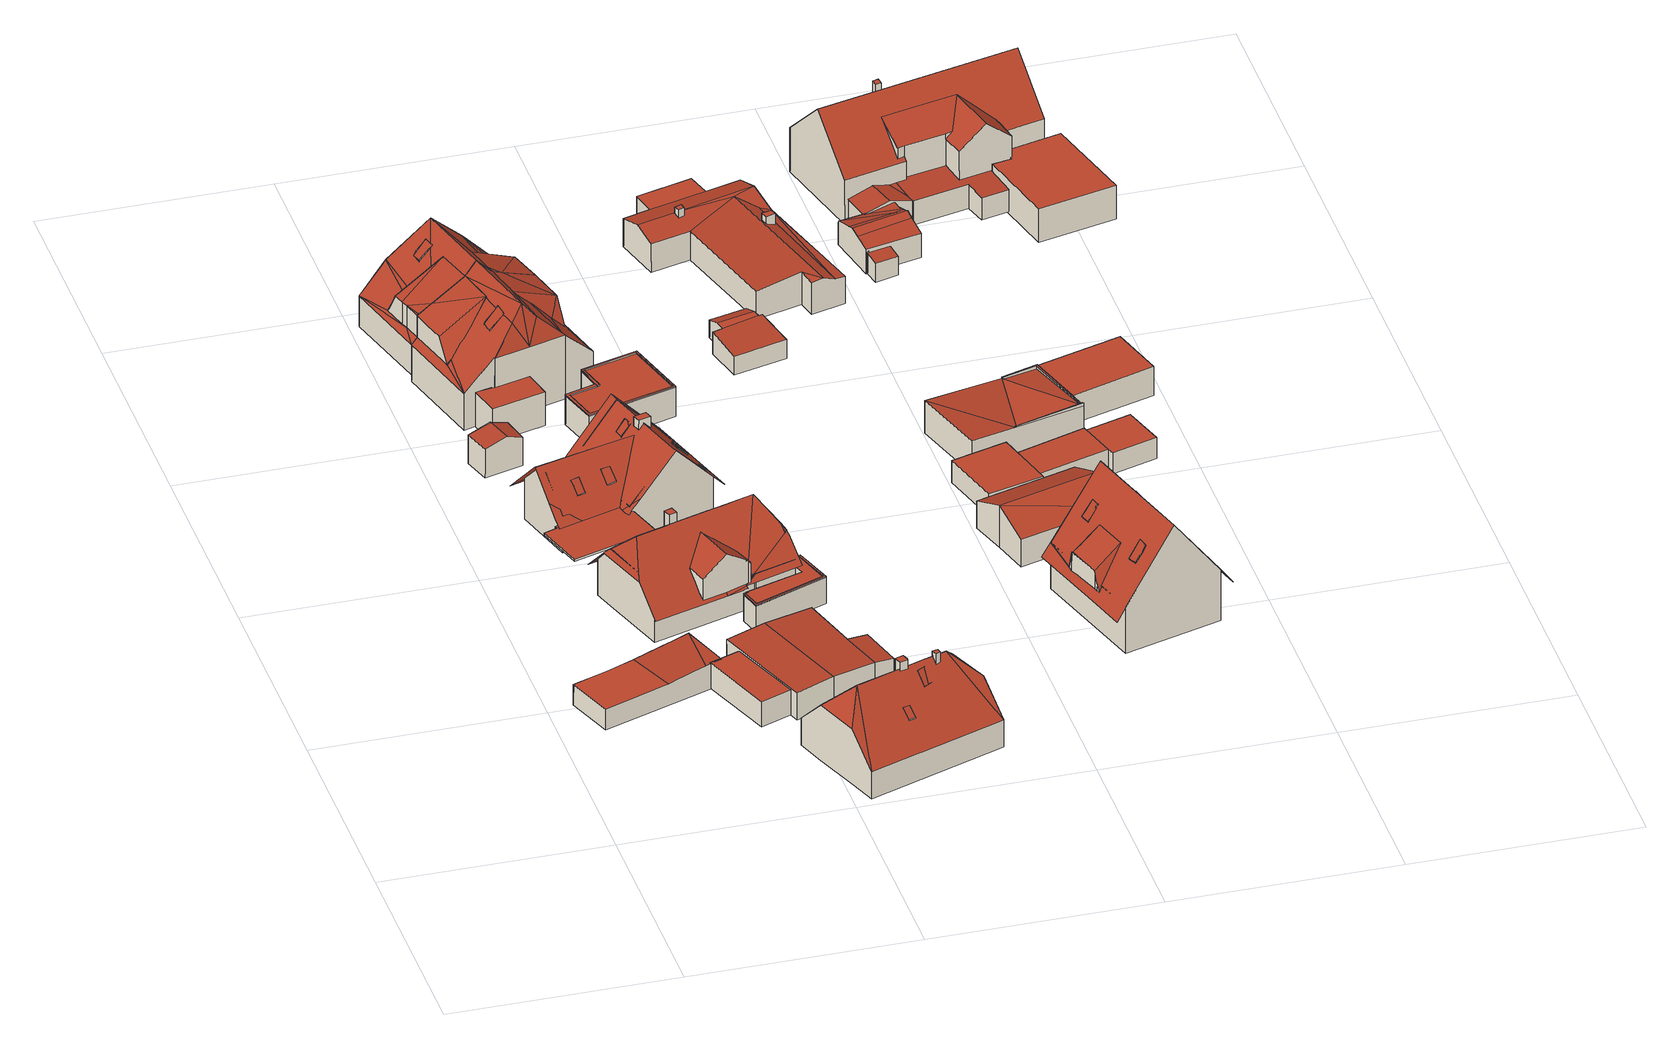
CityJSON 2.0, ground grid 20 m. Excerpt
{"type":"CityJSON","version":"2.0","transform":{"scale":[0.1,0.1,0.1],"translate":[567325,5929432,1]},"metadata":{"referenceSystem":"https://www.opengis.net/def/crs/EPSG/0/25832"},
"CityObjects":{
"building1":{"type":"Building","attributes":{"Grundfläche 2D":"51.009382","Grundhöhe NN":"1.337"},"geometry":[{"type":"Solid","lod":"3","boundaries":[[[[0,1,2]],[[3,4,0,2,5,6,7,8]],[[9,10,3,8,11,12]],[[2,1,13,14]],[[15,16,12,11,8,7,6,5,2,14,17]],[[9,12,16,18]],[[10,9,18,13,1,0,4,3]],[[16,15,17,14,13,18]]]],"semantics":{"surfaces":[{"type":"RoofSurface"},{"type":"WallSurface"},{"type":"GroundSurface"}],"values":[[0,0,0,1,1,1,1,2]]}}]},
"building2":{"type":"Building","attributes":{"Grundfläche 2D":"8.886983","Grundhöhe NN":"1.164"},"geometry":[{"type":"Solid","lod":"3","boundaries":[[[[19,20,21,22]],[[23,20,19,24]],[[22,21,25,26]],[[24,19,22,26,27]],[[23,24,27,28]],[[25,21,20,23,28]],[[26,25,28,27]]]],"semantics":{"surfaces":[{"type":"RoofSurface"},{"type":"WallSurface"},{"type":"GroundSurface"}],"values":[[0,0,1,1,1,1,2]]}}]},
"building3":{"type":"Building","attributes":{"Grundfläche 2D":"112.011193","Grundhöhe NN":"1.867"},"children":["building3-1","building3-2","building3-3"],"geometry":[{"type":"MultiSurface","lod":"3","boundaries":[[[29,30,31,32,33]],[[34,35,36,29,33,37,38,39,40,41,42,43,44,45]],[[46,47,48,49,50]],[[51,52,53,54]],[[55,56,57,58,59,60,52,61,62,63]],[[64,65,58,57,56,55,66,67]],[[60,68,52]],[[49,48,69,70,71,72,51,54,73,74,31,30,29,36,35,34,45,64,67,75,76]],[[68,53,52]],[[77,49,76,75,78,79,80,81]],[[79,78,75,67,82]],[[49,77,81,46,50]],[[47,46,70,69,48]],[[83,84,85,52,51]],[[67,66,55,79,82]],[[53,68,60,41,40,39,38,37,33,32,73,54]],[[42,41,60,59]],[[65,64,45,44,43,42,59,58]],[[74,73,32,31]],[[86,57,87,88]],[[89,86,88,90]],[[57,65,91,74,92,93,87]],[[94,95,96,97,78,82,66,56,98,99,89,90,100]],[[101,77,97,96,102]],[[93,92,69,47,50,101,102,103]],[[100,90,88,87,93,103,102,96,95,94]],[[46,81,77,101,50]],[[79,78,97,77,81,80]],[[47,69,70,46]],[[46,50,47]],[[70,92,74,51,72,71]],[[92,70,69]],[[83,51,91,84]],[[51,74,91]],[[52,85,84]],[[84,91,52]],[[98,56,55,63,62,61,52,60,58,86,89,99]],[[91,65,52]],[[60,52,65,57,58,86]],[[57,86,58]],[[86,52,60]],[[86,58,60]],[[55,66,82,79]],[[56,66,55]],[[79,82,78]]],"semantics":{"surfaces":[{"type":"RoofSurface"},{"type":"WallSurface"},{"type":"GroundSurface"}],"values":[0,0,0,0,0,0,0,0,0,0,0,0,0,0,0,1,1,1,1,1,1,1,1,1,1,2,0,0,0,0,0,0,0,0,0,0,0,0,0,0,0,0,0,0,0]}}]},
"building3-1":{"type":"BuildingInstallation","parents":["building3"],"geometry":[{"type":"MultiSurface","lod":"3","boundaries":[[[104,105,106,107]],[[107,106,108,109]],[[104,107,109,110]],[[105,104,110,111]],[[106,105,111,108]]],"semantics":{"surfaces":[{"type":"RoofSurface"},{"type":"WallSurface"}],"values":[0,1,1,1,1]}}]},
"building3-2":{"type":"BuildingInstallation","parents":["building3"],"geometry":[{"type":"MultiSurface","lod":"3","boundaries":[[[112,113,114,115]],[[115,114,116,117]],[[112,115,117,118]],[[113,112,118,119]],[[114,113,119,116]]],"semantics":{"surfaces":[{"type":"RoofSurface"},{"type":"WallSurface"}],"values":[0,1,1,1,1]}}]},
"building3-3":{"type":"BuildingInstallation","parents":["building3"],"geometry":[{"type":"MultiSurface","lod":"3","boundaries":[[[120,121,122,123]],[[123,122,124,125]],[[120,123,125,126]],[[121,120,126,127]],[[121,127,124,122]]],"semantics":{"surfaces":[{"type":"RoofSurface"},{"type":"WallSurface"}],"values":[0,1,1,1,1]}}]},
"building4":{"type":"Building","attributes":{"Grundfläche 2D":"103.093216","Grundhöhe NN":"1.402"},"geometry":[{"type":"Solid","lod":"3","boundaries":[[[[128,129,130,131]],[[132,133,130,129,134]],[[132,135,136,133]],[[137,138,139,140]],[[131,130,141,142]],[[128,131,142,143]],[[129,128,143,144]],[[145,135,132,134,146,147]],[[137,148,149,136,135,145,150,138]],[[133,136,149,151]],[[130,133,151,141]],[[129,144,146,134]],[[139,138,150,152]],[[140,139,152,153]],[[137,140,153,148]],[[144,143,142,141,151,149,148,153,152,150,145,147,146]]]],"semantics":{"surfaces":[{"type":"RoofSurface"},{"type":"WallSurface"},{"type":"GroundSurface"}],"values":[[0,0,0,0,1,1,1,1,1,1,1,1,1,1,1,2]]}}]},
"building5":{"type":"Building","attributes":{"Grundfläche 2D":"96.692759","Grundhöhe NN":"1.220"},"children":["building5-1","building5-2","building5-3","building5-4","building5-5","building5-6","building5-7"],"geometry":[{"type":"Solid","lod":"3","boundaries":[[[[154,155,156,157,158,159,160,161,162]],[[163,164,165,166,167,168,169,170,171,172,158,157,156,155,154,162,161]],[[173,174,164,175,176]],[[176,177,166,165,164,174,173]],[[166,177,176,178,179,168,167]],[[180,181,182,183,184]],[[185,174,165,180,184,186]],[[177,173,185,186,187,188,189]],[[190,191,192,188,187,193,194]],[[191,190,194,193,195,196,197,198,199,200,201,167]],[[202,203,157,204,205,200,199,198,197,206,207]],[[208,209,203,202,210]],[[210,183,182,162,208]],[[197,196,195,193,187,186,184,183,210,202,207,206]],[[160,208,162,161]],[[162,182,181,180,165,164,163,161]],[[185,173,176,175,164,174]],[[165,174,164]],[[173,177,176]],[[177,189,188,192,191,167,168,179,178,176]],[[167,201,200,205,204,157,158,172,171,170,169,168]],[[208,160,159,158,157,203,209]]]],"semantics":{"surfaces":[{"type":"RoofSurface"},{"type":"WallSurface"},{"type":"GroundSurface"}],"values":[[0,0,0,0,0,1,1,1,1,1,1,1,1,2,0,0,0,0,0,0,0,0]]}}]},
"building5-1":{"type":"BuildingInstallation","parents":["building5"],"geometry":[{"type":"MultiSurface","lod":"3","boundaries":[[[211,212,213,214]],[[215,216,214,213]],[[211,214,216,217]],[[217,218,212,211]],[[213,212,218,215]]],"semantics":{"surfaces":[{"type":"RoofSurface"},{"type":"WallSurface"}],"values":[0,1,1,1,1]}}]},
"building5-2":{"type":"BuildingInstallation","parents":["building5"],"geometry":[{"type":"MultiSurface","lod":"3","boundaries":[[[219,220,221,222]],[[219,222,223,224]],[[222,221,225,223]],[[220,219,224,226]],[[221,220,226,225]]],"semantics":{"surfaces":[{"type":"RoofSurface"},{"type":"WallSurface"}],"values":[0,1,1,1,1]}}]},
"building5-3":{"type":"BuildingInstallation","parents":["building5"],"geometry":[{"type":"MultiSurface","lod":"3","boundaries":[[[227,228,229,230]],[[227,230,231,232]],[[233,231,230,229]],[[228,227,232,234]],[[234,233,229,228]]],"semantics":{"surfaces":[{"type":"RoofSurface"},{"type":"WallSurface"}],"values":[0,1,1,1,1]}}]},
"building5-4":{"type":"BuildingInstallation","parents":["building5"],"geometry":[{"type":"MultiSurface","lod":"3","boundaries":[[[235,236,237,238]],[[235,238,239,240]],[[238,237,241,239]],[[236,235,240,242]],[[237,236,242,241]]],"semantics":{"surfaces":[{"type":"RoofSurface"},{"type":"WallSurface"}],"values":[0,1,1,1,1]}}]},
"building5-5":{"type":"BuildingInstallation","parents":["building5"],"geometry":[{"type":"MultiSurface","lod":"3","boundaries":[[[243,244,245,246]],[[244,243,247,248]],[[244,248,156,249,245]],[[249,250,246,245]],[[247,243,246,250,155]]],"semantics":{"surfaces":[{"type":"RoofSurface"},{"type":"WallSurface"}],"values":[0,1,1,1,1]}}]},
"building5-6":{"type":"BuildingInstallation","parents":["building5"],"geometry":[{"type":"MultiSurface","lod":"3","boundaries":[[[251,252,253,254,255,256]],[[257,258,259,256,255,254]],[[259,260,251,256]],[[260,261,262,253,252,251]],[[262,257,254,253]]],"semantics":{"surfaces":[{"type":"RoofSurface"},{"type":"WallSurface"}],"values":[0,1,1,1,1]}}]},
"building5-7":{"type":"BuildingInstallation","parents":["building5"],"geometry":[{"type":"MultiSurface","lod":"3","boundaries":[[[263,199,190,264,265,266,267,268]],[[194,269,264,190]],[[265,264,269,270]],[[266,265,270,271]],[[267,266,271,272]],[[268,267,272,273]],[[263,268,273,274]],[[263,274,198,199]],[[190,199,198,194]],[[273,272,271,270,269,194,198,274]]],"semantics":{"surfaces":[{"type":"RoofSurface"},{"type":"WallSurface"},{"type":"OuterCeilingSurface"}],"values":[0,1,1,1,1,1,1,1,1,2]}}]},
"building6":{"type":"Building","attributes":{"Grundfläche 2D":"125.974493","Grundhöhe NN":"1.450"},"children":["building6-1","building6-2","building6-3","building6-4","building6-5","building6-6"],"geometry":[{"type":"Solid","lod":"3","boundaries":[[[[275,276,277]],[[278,279,277,276,280,281,282]],[[283,276,275]],[[284,280,283]],[[283,280,276]],[[281,280,284,285,278,282]],[[286,278,285]],[[287,278,286]],[[279,278,287]],[[288,289,290,291,284,283,275,277]],[[291,292,285,284]],[[292,293,294,295,279,287,286,285]],[[295,288,277,279]],[[289,288,295,294,293,292,291,290]]]],"semantics":{"surfaces":[{"type":"RoofSurface"},{"type":"WallSurface"},{"type":"GroundSurface"}],"values":[[0,0,0,0,0,0,0,0,0,1,1,1,1,2]]}}]},
"building6-1":{"type":"BuildingInstallation","parents":["building6"],"geometry":[{"type":"MultiSurface","lod":"3","boundaries":[[[296,297,298,299,300,301]],[[301,300,299,302,303]],[[297,296,301,303,304,305]],[[298,297,305,306]],[[299,298,306,302]]],"semantics":{"surfaces":[{"type":"RoofSurface"},{"type":"WallSurface"}],"values":[0,1,1,1,1]}}]},
"building6-2":{"type":"BuildingInstallation","parents":["building6"],"geometry":[{"type":"MultiSurface","lod":"3","boundaries":[[[307,308,309,310,311,312]],[[313,282,308,307]],[[309,308,282,314]],[[315,310,309,314]],[[316,312,311,310,315,281]],[[316,313,307,312]]],"semantics":{"surfaces":[{"type":"RoofSurface"},{"type":"WallSurface"}],"values":[0,1,1,1,1,1]}}]},
"building6-3":{"type":"BuildingInstallation","parents":["building6"],"geometry":[{"type":"MultiSurface","lod":"3","boundaries":[[[317,318,319,320]],[[317,320,321,322]],[[320,319,323,321]],[[318,317,322,324]],[[319,318,324,323]]],"semantics":{"surfaces":[{"type":"RoofSurface"},{"type":"WallSurface"}],"values":[0,1,1,1,1]}}]},
"building6-4":{"type":"BuildingInstallation","parents":["building6"],"geometry":[{"type":"MultiSurface","lod":"3","boundaries":[[[325,326,327,328]]],"semantics":{"surfaces":[{"type":"RoofSurface"}],"values":[0]}}]},
"building6-5":{"type":"BuildingInstallation","parents":["building6"],"geometry":[{"type":"MultiSurface","lod":"3","boundaries":[[[329,330,331,332]],[[331,330,333,334]],[[329,332,335,336]],[[332,331,334,335]],[[330,329,336,333]]],"semantics":{"surfaces":[{"type":"RoofSurface"},{"type":"WallSurface"}],"values":[0,1,1,1,1]}}]},
"building6-6":{"type":"BuildingInstallation","parents":["building6"],"geometry":[{"type":"MultiSurface","lod":"3","boundaries":[[[337,338,339,340]],[[340,339,341,342]],[[337,340,342,343]],[[338,337,343,344]],[[339,338,344,341]]],"semantics":{"surfaces":[{"type":"RoofSurface"},{"type":"WallSurface"}],"values":[0,1,1,1,1]}}]},
"building7":{"type":"Building","attributes":{"Grundfläche 2D":"113.495655","Grundhöhe NN":"1.164"},"children":["building7-1"],"geometry":[{"type":"Solid","lod":"3","boundaries":[[[[345,346,347]],[[348,346,345,349,350,351]],[[352,353,354,346,348,355,356]],[[354,357,346]],[[358,359,360]],[[359,358,361,362,363]],[[364,365,366,367,359,363,368]],[[369,364,368]],[[370,371,372,369,373]],[[372,374,375,376,377,378,379,380,367,366,365,364]],[[372,364,369]],[[381,376,375]],[[382,383,381]],[[381,383,384]],[[384,376,381]],[[385,352,356,383,382]],[[386,357,354,353,385,387,388,389]],[[389,388,390]],[[353,352,385]],[[391,388,387]],[[350,349,392,393,384,351]],[[360,384,393]],[[351,384,383,356,355,348]],[[378,377,376,384,360,379]],[[394,395,396,397,398,399,400]],[[398,397,401]],[[390,349,345,347]],[[386,389,390,347,346,357]],[[360,370,361,358]],[[361,370,373,369,368,363,362]],[[359,367,380,379]],[[379,360,359]],[[372,371,402,403]],[[404,399,398,401,405,406,374,372,403]],[[374,406,407,396,375]],[[408,382,381,375,396,395,409]],[[385,382,408,410]],[[387,385,410,411]],[[391,387,411,412]],[[390,388,391,412,413,414,402,371,370,360,393,392,349]],[[415,400,399,404]],[[394,400,415,416]],[[395,394,416,409]],[[396,407,417,397]],[[417,405,401,397]],[[415,404,403,402,414,413,412,411,410,408,409,416],[407,406,405,417]]]],"semantics":{"surfaces":[{"type":"RoofSurface"},{"type":"WallSurface"},{"type":"GroundSurface"}],"values":[[0,0,0,0,0,0,0,0,0,0,0,0,0,0,0,0,0,0,0,0,0,0,0,0,0,0,1,1,1,1,1,1,1,1,1,1,1,1,1,1,1,1,1,1,1,2]]}}]},
"building7-1":{"type":"BuildingInstallation","parents":["building7"],"geometry":[{"type":"MultiSurface","lod":"3","boundaries":[[[418,419,420,421,422,423,424,425,426]],[[427,428,429,377,430,420,419,418,426]],[[431,378,432,433,424,423,422,421]],[[424,433,427,426,425]],[[430,431,421,420]]],"semantics":{"surfaces":[{"type":"RoofSurface"},{"type":"WallSurface"}],"values":[0,1,1,1,1]}}]},
"building8":{"type":"Building","attributes":{"Grundfläche 2D":"98.976488","Grundhöhe NN":"1.763"},"children":["building8-1"],"geometry":[{"type":"Solid","lod":"3","boundaries":[[[[349,345,434]],[[347,435,345]],[[436,437,434,345,435,438]],[[439,440,435]],[[441,438,435,440,442,443]],[[444,445,446]],[[447,448,360,393,449,450,451]],[[452,451,450,449,446,445]],[[453,454,455,434,437,436,449,393]],[[455,349,434]],[[441,443,456]],[[456,449,436,438,441]],[[457,458,361]],[[459,358,458,457]],[[458,358,360,448,460]],[[461,460,448]],[[447,451,452,445,444,462,463,461,448]],[[371,370,464]],[[371,464,465]],[[464,466,465]],[[467,468,462,465,466]],[[446,465,462,444]],[[390,388,469]],[[391,470,388]],[[442,440,439,471,469,388,470,456,443]],[[446,449,456]],[[349,472,390,347,345]],[[347,390,469,471,435]],[[439,435,471]],[[370,473,457,361]],[[473,474,360,358,459,457]],[[447,451,452,451,447,448]],[[462,468,467,460,461,463]],[[467,466,464,458,460]],[[464,370,361,458]],[[473,370,371,475,476]],[[477,454,453,393,360,474,473,476]],[[478,479,391,388,390,472,349,455,454,477]],[[470,391,479,480]],[[481,482,465,446,456,470,480,483]],[[371,465,482,475]],[[483,480,479,478,477,476,475,482,481]]]],"semantics":{"surfaces":[{"type":"RoofSurface"},{"type":"WallSurface"},{"type":"GroundSurface"}],"values":[[0,0,0,0,0,0,0,0,0,0,0,0,0,0,0,0,0,0,0,0,0,0,0,0,0,0,1,1,1,1,1,1,1,1,1,1,1,1,1,1,1,2]]}}]},
"building8-1":{"type":"BuildingInstallation","parents":["building8"],"geometry":[{"type":"MultiSurface","lod":"3","boundaries":[[[484,485,486,487,488,489,490,491,492,493]],[[494,495,490,496,490,489,488,487]],[[496,497,491,490]],[[492,491,497,491,498,499,485,484,493]],[[494,487,486,485,499,450]]],"semantics":{"surfaces":[{"type":"RoofSurface"},{"type":"WallSurface"}],"values":[0,1,1,1,1]}}]},
"building9":{"type":"Building","attributes":{"Grundfläche 2D":"15.841215","Grundhöhe NN":"1.468"},"children":["building9-1"],"geometry":[{"type":"Solid","lod":"3","boundaries":[[[[500,501,502,503,504,505,506,507,508,509]],[[503,502,501,510,511]],[[504,503,511,512]],[[505,504,512,513]],[[514,507,506,505,513,515]],[[508,507,514,516]],[[509,508,516,517]],[[500,509,517,518]],[[501,500,518,510]],[[517,516,514,515,513,512,511,510,518]]]],"semantics":{"surfaces":[{"type":"RoofSurface"},{"type":"WallSurface"},{"type":"GroundSurface"}],"values":[[0,1,1,1,1,1,1,1,1,2]]}}]},
"building9-1":{"type":"BuildingInstallation","parents":["building9"],"geometry":[{"type":"MultiSurface","lod":"3","boundaries":[[[519,520,521,522,523,524,525,526,527,528]],[[500,501,519,528]],[[506,507,525,524]],[[507,508,526,525]],[[527,526,508,509]],[[509,500,528,527]],[[501,502,520,519]],[[502,529,521,520]],[[522,521,529,530]],[[523,522,530,531]],[[524,523,531,506]]],"semantics":{"surfaces":[{"type":"RoofSurface"},{"type":"WallSurface"}],"values":[0,1,1,1,1,1,1,1,1,1,1]}}]},
"building10":{"type":"Building","attributes":{"Grundfläche 2D":"42.439456","Grundhöhe NN":"1.164"},"children":["building10-1","building10-2"],"geometry":[{"type":"Solid","lod":"3","boundaries":[[[[532,533,534,535,536,537]],[[534,538,535]],[[539,540,537,536]],[[540,541,532,537]],[[541,542,533,532]],[[542,543,534,533]],[[543,544,538,534]],[[538,544,545,539,536,535]],[[544,543,542,541,540,539,545]]]],"semantics":{"surfaces":[{"type":"RoofSurface"},{"type":"WallSurface"},{"type":"GroundSurface"}],"values":[[0,0,1,1,1,1,1,1,2]]}}]},
"building10-1":{"type":"BuildingInstallation","parents":["building10"],"geometry":[{"type":"MultiSurface","lod":"3","boundaries":[[[546,547,548,549,550,551,552,553,554,555,556,557]],[[549,548,538,535]],[[550,558,559,551]],[[559,560,561,553,552,551]],[[554,553,561,562]],[[555,554,562,563]],[[537,532,557,556]],[[532,533,546,557]],[[533,534,547,546]],[[534,538,548,547]]],"semantics":{"surfaces":[{"type":"RoofSurface"},{"type":"WallSurface"}],"values":[0,1,1,1,1,1,1,1,1,1]}}]},
"building10-2":{"type":"BuildingInstallation","parents":["building10"],"geometry":[{"type":"MultiSurface","lod":"3","boundaries":[[[556,555,564,565,550,549,566]],[[563,567,564,555]],[[567,568,569,565,564]],[[558,550,565,569,570]],[[566,549,535,536]],[[536,537,556,566]]],"semantics":{"surfaces":[{"type":"RoofSurface"},{"type":"WallSurface"}],"values":[0,1,1,1,1,1]}}]},
"building11":{"type":"Building","attributes":{"Grundfläche 2D":"24.217057","Grundhöhe NN":"1.349"},"geometry":[{"type":"Solid","lod":"3","boundaries":[[[[571,572,573,574,575,576]],[[577,572,571,578]],[[579,577,578,580]],[[575,574,581,582]],[[576,575,582,583]],[[571,576,583,584]],[[580,578,571,584,585]],[[579,580,585,586]],[[572,577,579,586,587]],[[573,572,587,588]],[[574,573,588,581]],[[581,588,587,586,585,584,583,582]]]],"semantics":{"surfaces":[{"type":"RoofSurface"},{"type":"WallSurface"},{"type":"GroundSurface"}],"values":[[0,0,0,1,1,1,1,1,1,1,1,2]]}}]},
"building12":{"type":"Building","attributes":{"Grundfläche 2D":"138.856855","Grundhöhe NN":"1.266"},"children":["building12-1","building12-2"],"geometry":[{"type":"Solid","lod":"3","boundaries":[[[[589,590,591,592,593]],[[594,591,590]],[[595,596,592,591],[597,598,597,596]],[[599,600,595]],[[600,596,595]],[[601,592,596,600]],[[602,603,604,601,605,606,607]],[[604,592,601]],[[606,608,609,607]],[[592,604,603,610,593]],[[590,589,611,612]],[[594,590,612,613]],[[599,595,591,594,613,614]],[[615,605,601,600,599,614,616]],[[606,605,615,617]],[[608,606,617,618]],[[609,608,618,619]],[[607,609,619,620]],[[602,607,620,621]],[[610,603,602,621,622]],[[593,610,622,623]],[[589,593,623,611]],[[617,615,616,614,613,612,611,623,622,621,620,619,618]]]],"semantics":{"surfaces":[{"type":"RoofSurface"},{"type":"WallSurface"},{"type":"GroundSurface"}],"values":[[0,0,0,0,0,0,0,0,0,0,1,1,1,1,1,1,1,1,1,1,1,1,2]]}}]},
"building12-1":{"type":"BuildingInstallation","parents":["building12"],"geometry":[{"type":"MultiSurface","lod":"3","boundaries":[[[624,625,626,627,628,629]],[[630,631,627,626]],[[632,629,628,627,631,633]],[[632,634,624,629]],[[634,604,625,624]],[[626,625,604,630]]],"semantics":{"surfaces":[{"type":"RoofSurface"},{"type":"WallSurface"}],"values":[0,1,1,1,1,1]}}]},
"building12-2":{"type":"BuildingInstallation","parents":["building12"],"geometry":[{"type":"MultiSurface","lod":"3","boundaries":[[[635,636,637,638,639,640]],[[641,642,638,637]],[[640,639,638,642,598,643]],[[643,597,635,640]],[[597,644,636,635]],[[644,641,637,636]]],"semantics":{"surfaces":[{"type":"RoofSurface"},{"type":"WallSurface"}],"values":[0,1,1,1,1,1]}}]},
"building13":{"type":"Building","attributes":{"Grundfläche 2D":"61.805112","Grundhöhe NN":"1.495"},"geometry":[{"type":"Solid","lod":"3","boundaries":[[[[645,646,647]],[[645,647,648]],[[649,645,648,650]],[[647,646,651,652]],[[650,648,647,652,653]],[[649,650,653,654]],[[646,645,655,651]],[[645,649,654,655]],[[653,652,651,655,654]]]],"semantics":{"surfaces":[{"type":"RoofSurface"},{"type":"WallSurface"},{"type":"GroundSurface"}],"values":[[0,0,0,1,1,1,1,1,2]]}}]},
"building14":{"type":"Building","attributes":{"Grundfläche 2D":"100.505711","Grundhöhe NN":"1.545"},"children":["building14-1","building14-2","building14-3","building14-4","building14-5"],"geometry":[{"type":"MultiSurface","lod":"3","boundaries":[[[656,657,658,659,660,661,662,663,664]],[[665,666,667,660,659,668]],[[667,666,669]],[[670,671,672,673,674,666,665,675,676]],[[669,666,674]],[[674,673,674,669]],[[677,678,679,680,681,682,683],[674,671,670,676,675,665,668,659,658,657,663,684,685,686,687,688,689,690,674,681]],[[691,692,693,694,680,679]],[[690,669,674]],[[687,686,660,667,669,690,689,688]],[[686,685,662,661,660]],[[662,685,684,663]],[[681,680,694,695,696]],[[678,697,658,698,671,681,696,699]],[[691,679,678,699,700]],[[700,695,694,691]],[[696,695,700,699]],[[694,693,692,691]],[[697,678,677,683,682,681,671,698,658]]],"semantics":{"surfaces":[{"type":"RoofSurface"},{"type":"WallSurface"},{"type":"GroundSurface"}],"values":[0,0,0,0,0,0,0,0,1,1,1,1,1,1,1,1,2,0,0]}}]},
"building14-1":{"type":"BuildingInstallation","parents":["building14"],"geometry":[{"type":"MultiSurface","lod":"3","boundaries":[[[701,702,703,704]],[[705,706,704,703]],[[701,704,706,707]],[[707,708,702,701]],[[703,702,708,705]]],"semantics":{"surfaces":[{"type":"RoofSurface"},{"type":"WallSurface"}],"values":[0,1,1,1,1]}}]},
"building14-2":{"type":"BuildingInstallation","parents":["building14"],"geometry":[{"type":"MultiSurface","lod":"3","boundaries":[[[709,710,711,712]],[[713,714,712,711]],[[709,712,714,715]],[[715,716,710,709]],[[711,710,716,713]]],"semantics":{"surfaces":[{"type":"RoofSurface"},{"type":"WallSurface"}],"values":[0,1,1,1,1]}}]},
"building14-3":{"type":"BuildingInstallation","parents":["building14"],"geometry":[{"type":"MultiSurface","lod":"3","boundaries":[[[717,718,719,720,721,722,723,724]],[[725,726,727,728,717,724,723,722]],[[729,721,720]],[[725,722,721]],[[717,728,730,729,720,719,718]]],"semantics":{"surfaces":[{"type":"RoofSurface"},{"type":"WallSurface"}],"values":[0,1,1,1,1]}}]},
"building14-4":{"type":"BuildingInstallation","parents":["building14"],"geometry":[{"type":"MultiSurface","lod":"3","boundaries":[[[731,732,733,734,735,736,737,738]],[[736,735,739,740]],[[740,741,742,743,731,738,737,736]],[[731,743,744,745,734,733,732]],[[735,734,745,739]]],"semantics":{"surfaces":[{"type":"RoofSurface"},{"type":"WallSurface"}],"values":[0,1,1,1,1]}}]},
"building14-5":{"type":"BuildingInstallation","parents":["building14"],"geometry":[{"type":"MultiSurface","lod":"3","boundaries":[[[746,747,748,749]],[[749,748,750,751]],[[746,749,751,752]],[[748,747,753,750]],[[747,746,752,753]]],"semantics":{"surfaces":[{"type":"RoofSurface"},{"type":"WallSurface"}],"values":[0,1,1,1,1]}}]},
"building15":{"type":"Building","attributes":{"Grundfläche 2D":"68.928145","Grundhöhe NN":"1.495"},"geometry":[{"type":"Solid","lod":"3","boundaries":[[[[754,755,756,757,758]],[[759,760,761,762]],[[757,756,763,764,765]],[[756,755,766,767]],[[757,768,769,758]],[[754,758,769,770]],[[759,762,771,772]],[[760,759,772,773]],[[754,770,774,761,760,773,766,755]],[[762,761,774,771]],[[756,767,775,763]],[[764,763,775,776]],[[765,764,776,777]],[[757,765,777,768]],[[768,777,776,775,767,766,773,772,771,774,770,769]]]],"semantics":{"surfaces":[{"type":"RoofSurface"},{"type":"WallSurface"},{"type":"GroundSurface"}],"values":[[0,0,0,1,1,1,1,1,1,1,1,1,1,1,2]]}}]},
"building16":{"type":"Building","attributes":{"Grundfläche 2D":"113.712930","Grundhöhe NN":"1.195"},"children":["building16-1","building16-2"],"geometry":[{"type":"Solid","lod":"3","boundaries":[[[[778,779,780]],[[781,780,779,782,783]],[[784,783,785,786]],[[778,780,781,783,784,786]],[[787,786,785]],[[788,778,786]],[[789,790,779,791]],[[785,783,782,792,793]],[[787,785,793,794]],[[786,787,794,795,788]],[[778,796,797,779]],[[778,788,795,796]],[[791,779,797,798]],[[789,791,798,799]],[[789,799,792,782,790]],[[782,779,790]],[[795,794,793,792,799,798,797,796]]]],"semantics":{"surfaces":[{"type":"RoofSurface"},{"type":"WallSurface"},{"type":"GroundSurface"}],"values":[[0,0,0,0,0,0,0,1,1,1,1,1,1,1,1,1,2]]}}]},
"building16-1":{"type":"BuildingInstallation","parents":["building16"],"geometry":[{"type":"MultiSurface","lod":"3","boundaries":[[[800,801,802,803,804,805,806,807]],[[779,782,790,804,803,802,778]],[[783,805,804,790,782]],[[783,781,806,805]],[[781,808,807,806]],[[808,780,809,810,801,800,807]]],"semantics":{"surfaces":[{"type":"RoofSurface"},{"type":"WallSurface"}],"values":[0,1,1,1,1,1]}}]},
"building16-2":{"type":"BuildingInstallation","parents":["building16"],"geometry":[{"type":"MultiSurface","lod":"3","boundaries":[[[811,812,813,814,815,816]],[[778,802,812,811,788]],[[802,801,810,784,817,815,814,813,812]],[[817,786,816,815]],[[818,786,816,786]],[[786,788,811,816]]],"semantics":{"surfaces":[{"type":"RoofSurface"},{"type":"WallSurface"}],"values":[0,1,1,1,1,1]}}]},
"building17":{"type":"Building","attributes":{"Grundfläche 2D":"23.506718","Grundhöhe NN":"1.263"},"geometry":[{"type":"Solid","lod":"3","boundaries":[[[[819,820,821]],[[822,820,819]],[[823,819,821,824]],[[824,821,820,825,826]],[[823,824,826,827]],[[822,819,823,827,828]],[[820,822,828,825]],[[826,825,828,827]]]],"semantics":{"surfaces":[{"type":"RoofSurface"},{"type":"WallSurface"},{"type":"GroundSurface"}],"values":[[0,0,0,1,1,1,1,2]]}}]},
"building18":{"type":"Building","attributes":{"Grundfläche 2D":"59.198812","Grundhöhe NN":"1.110"},"children":["building18-1","building18-2","building18-3"],"geometry":[{"type":"MultiSurface","lod":"3","boundaries":[[[829,830,831,832]],[[833,834,835,836,837,838]],[[834,839,840,841,835]],[[835,841,842,843,844]],[[845,846,847,836,835,844,848,849,832,831,850]],[[851,852,853,854,855,856,857]],[[852,858,859,853]],[[860,861,862,863]],[[864,865,866,862,861,867]],[[868,869,870,871,872,864,867,873,874,875,876,877]],[[878,879,880,881,882,883]],[[884,885,886,887]],[[833,839,834]],[[844,843,848]],[[847,837,836]],[[838,837,847,846]],[[864,872,865]],[[888,889,883,882]],[[889,890,878,883]],[[890,891,879,878]],[[891,892,880,879]],[[892,893,881,880]],[[893,888,882,881]],[[894,895,830,829]],[[830,895,896,850,831]],[[850,896,897,898,899,871,845]],[[845,871,899,900,870,846]],[[833,838,846,870,900,901,869,839]],[[839,869,901,902,868,840]],[[840,868,902,903,904,842,841]],[[842,904,905,848,843]],[[905,906,849,848]],[[849,906,894,829,832]],[[907,908,856,855]],[[856,908,909,857]],[[909,910,851,857]],[[852,851,910,911,887,858]],[[859,858,887,911,912,913]],[[853,859,913,907,855,854]],[[861,860,856,908,907,914,867]],[[914,915,873,867]],[[915,916,874,873]],[[916,917,875,874]],[[917,918,876,875]],[[918,903,877,876]],[[903,902,868,877]],[[901,869,868,902]],[[900,870,869,901]],[[899,871,870,900]],[[898,897,863,862,866,865,872,871,899]],[[863,897,909,908,856,860]],[[887,886,912,911]],[[884,887,911,919]],[[885,884,919,920]],[[886,885,920,912]],[[893,892,891,890,889,888]]],"semantics":{"surfaces":[{"type":"RoofSurface"},{"type":"WallSurface"},{"type":"GroundSurface"}],"values":[0,0,0,0,0,0,0,0,0,0,0,0,1,1,1,1,1,1,1,1,1,1,1,1,1,1,1,1,1,1,1,1,1,1,1,1,1,1,1,1,1,1,1,1,1,1,1,1,1,1,1,1,1,1,1,2]}}]},
"building18-1":{"type":"BuildingInstallation","parents":["building18"],"geometry":[{"type":"MultiSurface","lod":"3","boundaries":[[[921,922,923,924]],[[924,923,925,926]],[[921,924,926,927]],[[922,921,927,928]],[[923,922,928,925]]],"semantics":{"surfaces":[{"type":"RoofSurface"},{"type":"WallSurface"}],"values":[0,1,1,1,1]}}]},
"building18-2":{"type":"BuildingInstallation","parents":["building18"],"geometry":[{"type":"MultiSurface","lod":"3","boundaries":[[[929,860,930,854]],[[930,860,856]],[[855,929,854]],[[855,856,860,929]]],"semantics":{"surfaces":[{"type":"RoofSurface"},{"type":"WallSurface"}],"values":[0,1,1,1]}}]},
"building18-3":{"type":"BuildingInstallation","parents":["building18"],"geometry":[{"type":"MultiSurface","lod":"3","boundaries":[[[866,864,872]],[[864,865,872]],[[872,865,866]]],"semantics":{"surfaces":[{"type":"RoofSurface"},{"type":"WallSurface"}],"values":[0,1,1]}}]}
},
"vertices":[
[130,193,27],[144,198,28],[129,241,28],[95,180,24],[119,189,26],[114,235,27],[104,232,26],[102,231,26],[78,222,24],[37,160,23],[68,171,23],[53,213,23],[22,202,23],[144,198,3],[129,241,3],[102,231,3],[22,202,3],[104,232,3],[37,160,3],
[65,547,34],[58,571,34],[38,565,29],[45,541,29],[73,574,29],[79,550,29],[38,565,2],[45,541,2],[79,550,2],[73,574,2],
[160,314,73],[156,309,69],[144,291,56],[150,272,56],[171,278,73],[170,310,67],[166,312,69],[161,314,72],[185,283,63],[189,284,60],[189,284,59],[190,284,59],[191,285,58],[193,285,56],[193,286,56],[192,290,56],[187,304,56],[83,328,58],[88,324,64],[105,308,83],[138,318,83],[86,328,60],[172,276,34],[189,283,36],[189,284,37],[171,278,36],[233,320,58],[231,318,57],[198,291,41],[193,286,38],[193,285,37],[191,285,37],[240,299,36],[234,317,56],[233,319,57],[192,290,41],[192,289,41],[229,324,63],[211,341,83],[190,284,37],[100,285,63],[99,279,58],[106,256,34],[150,269,34],[150,272,36],[148,275,40],[179,331,83],[157,324,83],[87,344,43],[216,366,60],[218,369,58],[212,391,34],[76,349,35],[217,363,64],[186,280,34],[187,281,34],[190,282,34],[199,291,41],[198,291,9],[199,291,9],[235,302,41],[235,302,9],[185,287,37],[107,263,40],[107,263,9],[231,318,9],[229,324,9],[211,381,9],[211,381,44],[231,317,56],[231,316,56],[231,317,9],[82,342,44],[82,342,9],[88,324,9],
[143,325,88],[141,332,88],[134,330,88],[136,323,88],[134,330,71],[136,323,78],[143,325,78],[141,332,71],
[137,356,47],[140,346,58],[147,348,58],[144,358,47],[147,348,57],[144,358,46],[137,356,46],[140,346,57],
[169,346,66],[161,344,67],[164,334,77],[172,337,77],[164,334,76],[172,337,76],[169,346,65],[161,344,66],
[266,200,28],[248,195,30],[260,156,30],[277,161,28],[190,233,32],[222,143,32],[233,247,30],[155,221,30],[188,131,30],[185,139,28],[161,205,28],[134,195,28],[158,129,28],[260,156,4],[277,161,4],[266,200,4],[248,195,4],[155,221,4],[233,247,4],[190,233,4],[185,139,4],[188,131,4],[161,205,4],[222,143,4],[134,195,4],[158,129,4],
[152,493,77],[156,480,77],[158,473,77],[170,432,77],[172,428,77],[216,441,28],[188,534,28],[144,521,77],[146,512,77],[102,508,31],[104,499,31],[116,492,41],[150,472,68],[127,432,35],[125,428,31],[127,419,31],[129,415,31],[132,416,35],[136,417,39],[65,453,64],[92,485,41],[49,482,31],[60,447,69],[66,449,69],[68,417,37],[70,411,31],[119,493,44],[117,497,44],[116,503,44],[116,503,2],[119,493,2],[59,475,41],[59,475,2],[75,419,2],[75,419,37],[68,445,64],[127,435,30],[127,435,37],[114,431,37],[127,435,2],[127,435,28],[127,432,2],[129,428,2],[131,421,2],[131,421,28],[131,421,30],[131,421,35],[129,428,35],[207,444,2],[207,444,36],[169,432,76],[156,428,61],[169,432,2],[170,432,2],[183,523,37],[206,446,36],[183,523,2],
[112,486,47],[105,483,47],[108,474,57],[115,476,57],[108,474,56],[115,476,56],[112,486,46],[105,483,46],
[141,480,63],[150,483,72],[147,491,72],[139,488,63],[139,488,62],[141,480,62],[147,491,71],[150,483,71],
[126,442,47],[123,451,56],[115,449,56],[118,440,46],[118,440,45],[126,442,46],[115,449,55],[123,451,55],
[192,466,46],[190,473,46],[180,470,57],[182,463,57],[182,463,56],[192,466,45],[180,470,56],[190,473,45],
[151,479,81],[153,472,81],[164,475,81],[162,482,81],[151,479,72],[153,472,72],[164,475,70],[162,482,70],
[98,434,46],[97,436,48],[95,443,56],[88,441,55],[89,438,53],[91,432,46],[88,441,54],[89,438,52],[91,432,45],[98,434,45],[97,436,47],[95,443,55],
[134,422,30],[68,417,30],[69,414,30],[57,410,30],[70,366,30],[144,389,30],[68,417,28],[69,414,28],[57,410,28],[70,366,28],[144,389,28],[134,422,28],
[327,74,57],[299,85,79],[336,48,30],[217,57,79],[214,4,30],[277,78,79],[263,73,79],[256,70,79],[312,112,57],[303,139,30],[181,95,30],[190,69,57],[205,29,57],[336,48,4],[327,74,4],[312,112,4],[303,139,4],[181,95,4],[190,69,4],[205,29,4],[214,4,4],
[279,64,65],[282,65,65],[278,74,75],[271,70,75],[273,65,69],[274,61,65],[271,70,74],[274,61,64],[279,64,64],[282,65,64],[278,74,74],
[254,76,86],[256,70,86],[256,69,86],[263,71,86],[263,73,86],[261,78,86],[254,76,73],[256,69,77],[263,71,77],[261,78,73],
[222,70,68],[225,63,76],[230,65,76],[228,72,68],[228,72,67],[222,70,67],[230,65,75],[225,63,75],
[278,47,49],[275,54,57],[270,52,57],[272,45,49],
[261,41,50],[258,48,58],[252,46,58],[255,39,50],[258,48,57],[252,46,57],[255,39,49],[261,41,49],
[286,81,84],[288,76,84],[292,78,84],[291,82,84],[292,78,74],[291,82,78],[286,81,78],[288,76,74],
[108,714,78],[147,690,64],[138,722,65],[107,679,82],[100,711,82],[104,693,82],[106,685,82],[122,678,69],[138,677,53],[139,677,52],[110,679,79],[111,679,78],[150,677,42],[45,697,70],[83,672,86],[75,705,86],[32,694,63],[36,678,63],[41,661,62],[48,650,46],[57,656,56],[60,657,59],[65,660,64],[44,648,43],[44,648,42],[32,694,42],[27,692,37],[48,612,37],[41,661,42],[75,619,63],[75,617,63],[93,631,84],[90,645,84],[87,655,84],[83,672,85],[70,663,70],[106,625,63],[138,634,63],[115,636,84],[103,638,97],[137,636,63],[147,690,42],[164,643,37],[139,722,41],[139,719,42],[138,722,42],[143,723,37],[97,711,84],[85,708,97],[112,601,34],[106,625,35],[75,617,35],[73,617,35],[59,615,35],[58,615,35],[65,589,34],[72,618,35],[27,692,2],[48,612,2],[58,615,2],[72,618,2],[75,619,2],[75,617,2],[138,634,2],[106,625,2],[137,636,2],[164,643,2],[143,723,2],[97,711,2],[85,708,2],[65,589,2],[112,601,2],[73,617,2],
[80,643,75],[90,645,85],[90,646,86],[88,655,87],[87,655,85],[77,653,75],[76,652,74],[77,646,73],[78,643,73],[78,643,72],[80,643,74],[84,644,78],[90,646,85],[88,655,86],[77,653,74],[76,652,73],
[98,718,82],[130,753,64],[93,737,82],[95,730,82],[91,745,81],[127,766,42],[121,762,49],[104,751,68],[120,761,50],[118,760,53],[34,737,56],[38,737,59],[30,779,63],[65,737,85],[66,737,86],[67,778,97],[61,756,86],[56,737,76],[55,737,75],[93,710,89],[93,710,88],[94,710,87],[98,796,63],[33,694,64],[28,710,63],[39,695,67],[26,716,63],[23,726,63],[20,738,42],[22,730,55],[28,710,42],[6,772,37],[27,712,42],[26,716,42],[23,726,42],[138,724,42],[122,802,37],[130,753,42],[108,714,73],[33,694,43],[33,694,44],[27,692,8],[33,694,8],[93,710,8],[139,722,8],[143,723,8],[122,802,8],[30,779,8],[6,772,8],[98,796,8],
[61,754,86],[62,755,87],[61,756,87],[59,764,87],[57,763,85],[51,762,79],[48,761,75],[50,752,75],[50,752,76],[60,754,85],[59,764,86],[57,763,84],[48,761,74],[50,752,74],[60,754,84],[62,755,86],
[245,322,30],[233,319,30],[234,317,30],[240,299,30],[189,283,30],[190,282,30],[187,281,30],[186,280,30],[191,261,30],[256,286,30],[233,319,5],[240,299,5],[189,283,5],[190,282,5],[186,280,5],[187,281,5],[191,261,5],[256,286,5],[245,322,5],
[233,319,31],[234,317,31],[244,320,31],[254,287,31],[192,263,31],[187,281,31],[186,280,31],[191,261,31],[256,286,31],[245,322,31],[244,320,30],[254,287,30],[192,263,30],
[128,598,30],[138,563,30],[216,585,30],[199,643,30],[150,629,30],[155,606,30],[200,643,30],[150,629,2],[155,606,2],[128,598,2],[138,563,2],[216,585,2],[200,643,2],[199,643,2],
[138,563,31],[216,585,31],[200,643,31],[199,643,31],[199,641,31],[214,586,31],[213,586,31],[139,566,31],[131,596,31],[156,603,31],[155,606,31],[128,598,31],[199,641,30],[214,586,30],[213,586,30],[139,566,30],[131,596,30],[156,603,30],
[158,604,31],[152,628,31],[150,629,31],[158,604,30],[157,607,30],[152,628,30],[196,640,30],
[311,676,24],[278,666,24],[269,663,24],[277,629,21],[324,641,21],[314,677,24],[276,675,24],[309,683,24],[273,687,20],[306,695,20],[277,629,3],[324,641,3],[314,677,3],[311,676,3],[306,695,3],[273,687,3],[278,666,3],[269,663,3],
[316,702,30],[357,713,34],[371,699,35],[335,832,35],[289,800,30],[361,697,33],[382,702,30],[352,818,30],[356,794,31],[356,790,31],[391,705,29],[361,816,28],[354,841,36],[243,833,30],[249,812,36],[287,822,36],[348,861,30],[317,853,30],[267,840,30],[311,874,30],[262,861,30],[254,791,30],[316,702,3],[357,713,3],[361,697,3],[391,705,3],[348,861,3],[361,816,3],[317,853,3],[311,874,3],[262,861,3],[267,840,3],[243,833,3],[254,791,3],[289,800,3],
[288,822,42],[287,822,42],[282,820,42],[284,815,42],[288,817,42],[289,817,42],[282,820,36],[284,815,34],[289,817,34],[288,817,34],[288,822,36],
[356,794,41],[355,796,41],[347,794,41],[349,788,41],[356,790,41],[357,790,41],[347,794,34],[349,788,34],[357,790,31],[355,796,31],
[412,327,45],[421,295,31],[509,320,31],[500,353,45],[402,359,31],[491,385,31],[421,295,5],[509,320,5],[491,385,5],[402,359,5],[412,327,5],
[457,185,47],[456,185,49],[456,186,49],[476,198,79],[452,190,62],[453,187,52],[453,186,52],[454,184,46],[454,183,44],[467,228,79],[443,221,62],[450,196,62],[476,199,79],[442,221,62],[460,228,70],[444,227,49],[444,227,48],[441,227,44],[441,226,45],[463,228,73],[461,228,70],[459,148,38],[467,151,49],[511,164,111],[480,271,111],[435,258,49],[427,256,38],[447,189,38],[453,186,45],[453,187,45],[452,190,45],[450,196,45],[445,211,45],[445,212,45],[442,221,44],[553,176,54],[564,179,38],[533,287,38],[521,283,54],[521,283,5],[435,258,5],[457,185,49],[452,201,49],[467,151,5],[553,176,5],
[542,222,52],[540,230,51],[532,227,63],[533,220,63],[532,227,62],[533,220,62],[542,222,51],[540,230,50],
[533,255,50],[530,266,50],[521,263,63],[524,252,64],[521,263,62],[524,252,63],[533,255,49],[530,266,49],
[470,243,89],[469,245,89],[469,246,89],[468,251,89],[458,248,76],[461,240,76],[468,242,86],[468,243,87],[461,240,75],[468,242,85],[468,243,86],[470,243,88],[468,251,88],[469,245,88],
[481,172,76],[485,173,82],[487,173,84],[490,174,90],[488,183,90],[478,180,76],[479,176,76],[480,175,76],[488,183,89],[478,180,75],[479,176,75],[480,175,75],[481,172,75],[487,173,83],[490,174,89],
[515,248,76],[513,255,76],[504,253,89],[506,245,89],[504,253,88],[506,245,88],[515,248,75],[513,255,75],
[454,426,25],[463,392,25],[526,411,25],[517,443,25],[516,446,25],[416,373,26],[465,386,26],[450,442,26],[401,428,26],[528,405,25],[568,417,25],[557,455,25],[463,392,5],[526,411,5],[517,443,5],[516,446,5],[454,426,5],[401,428,5],[416,373,5],[465,386,5],[450,442,5],[528,405,5],[568,417,5],[557,455,5],
[522,472,29],[518,488,29],[520,475,29],[472,527,29],[503,538,27],[471,528,29],[462,454,31],[401,508,33],[461,453,31],[421,441,33],[523,471,29],[578,559,30],[503,538,29],[592,510,30],[503,538,2],[401,508,2],[421,441,2],[523,471,2],[522,472,2],[518,488,2],[592,510,2],[578,559,2],
[521,473,30],[521,472,30],[522,472,30],[518,488,30],[503,538,30],[471,528,30],[472,527,30],[502,536,30],[502,536,27],[521,473,29],[521,472,29],
[523,471,32],[522,472,32],[521,472,32],[462,454,32],[461,454,32],[461,453,32],[461,454,31],[461,453,3],
[463,777,33],[409,788,26],[414,765,33],[459,798,26],[468,753,26],[419,742,26],[409,788,3],[419,742,3],[468,753,3],[459,798,3],
[580,944,45],[401,902,45],[412,859,88],[590,901,88],[513,840,58],[519,842,58],[531,871,73],[464,856,73],[470,830,58],[476,832,58],[513,840,53],[518,819,53],[542,824,73],[565,830,53],[561,849,53],[559,857,53],[477,829,45],[476,832,48],[470,830,48],[561,849,45],[600,858,45],[422,816,45],[409,789,24],[414,764,34],[463,776,34],[460,786,30],[458,797,25],[431,791,25],[430,794,24],[420,742,24],[468,754,24],[431,791,26],[454,796,32],[447,822,32],[425,817,26],[473,805,26],[468,827,26],[461,826,28],[474,801,26],[518,819,26],[513,840,28],[476,832,28],[477,829,28],[468,827,28],[475,800,26],[524,811,26],[529,792,24],[554,798,24],[548,826,26],[634,767,33],[612,852,33],[562,840,33],[564,827,33],[547,824,33],[565,751,33],[423,728,21],[443,733,21],[440,747,23],[420,742,23],[547,824,1],[565,751,1],[634,767,1],[612,852,1],[562,840,1],[564,827,1],[580,944,3],[401,902,3],[422,816,3],[425,817,3],[468,827,3],[477,829,3],[476,832,3],[513,840,3],[518,819,3],[548,826,3],[565,830,3],[561,849,3],[600,858,3],[458,797,3],[431,791,3],[430,794,3],[409,789,3],[420,742,3],[440,747,3],[468,754,3],[474,801,3],[475,800,3],[524,811,3],[529,792,3],[554,798,3],[423,728,3],[443,733,3],
[470,877,91],[469,883,91],[464,882,91],[465,876,91],[464,882,78],[465,876,84],[470,877,84],[469,883,78],
[458,797,30],[432,789,26]
]}
